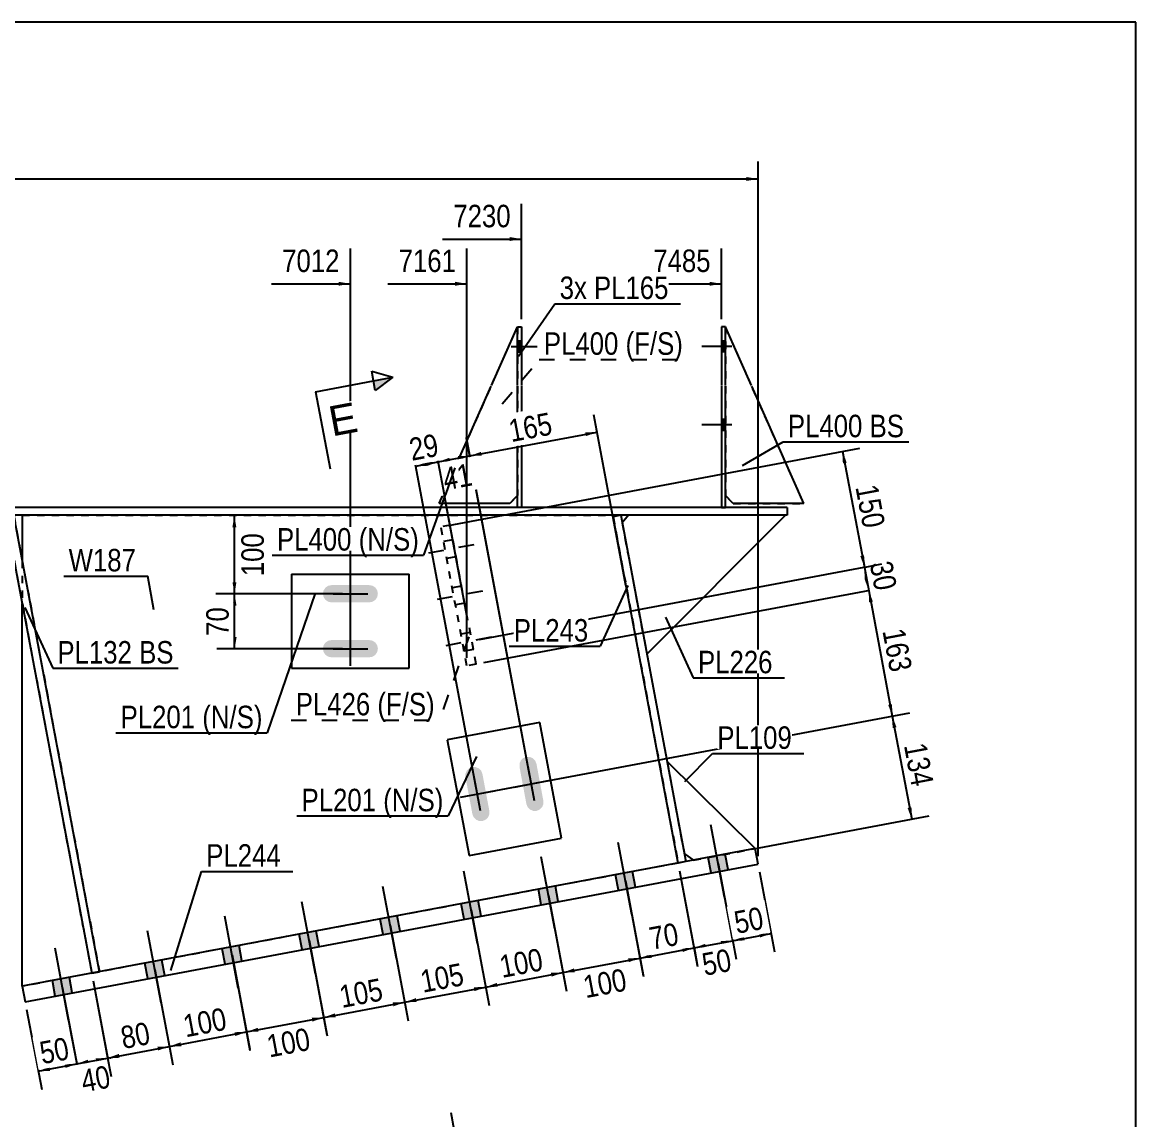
# Model space of a CAD drawing. Header units: millimetres. Extents: x -29 to 374, y -199 to 78.
# Drawn here: x 232.1 to 373.9, y -62 to 77.8 of the extents above; entities that cross this region are included whole.
import ezdxf

# ---------------------------------------------------------------- set-up
doc = ezdxf.new("R2010")
doc.units = ezdxf.units.MM
doc.linetypes.add('DXK_LINE_DOT1', pattern=[1.8814, 0.9407, -0.9407])
doc.linetypes.add('DXK_LINE_DOT2', pattern=[3.9198, 1.9599, -1.9599])
doc.styles.add('Arial', font='ARIAL.TTF', dxfattribs={"height": 0.2})
doc.styles.add('Arial Narrow', font='ARIALN.TTF', dxfattribs={"height": 0.2})

# ---------------------------------------------------------------- blocks, each defined once
blk = doc.blocks.new('Unknown-627306872-1201')
at = {"color": 5, "linetype": 'Continuous'}
for p, q in [((373.94, 77.81), (-26.06, 77.81)), ((373.94, -199.19), (373.94, 77.81))]:
    blk.add_line(p, q, dxfattribs=at)
blk = doc.blocks.new('Part-627306872-1635 - 1568')
at = {"color": 2, "linetype": 'Continuous'}
for p, q in [((308.34, 15), (307.36, 14.82)), ((315.64, -29.31), (307.36, 14.82)), ((308.34, 15), (316.62, -29.13)), ((316.62, -29.13), (315.64, -29.31))]:
    blk.add_line(p, q, dxfattribs=at)
blk = doc.blocks.new('Part-627306872-1591 - 1568')
at = {"color": 2, "linetype": 'Continuous'}
for p, q in [((298.03, -11.39), (286.24, -13.6)), ((300.8, -26.13), (298.03, -11.39)), ((286.24, -13.6), (289.01, -28.35)), ((289.01, -28.35), (300.8, -26.13))]:
    blk.add_line(p, q, dxfattribs=at)
blk = doc.blocks.new('Part-627306872-1613 - 1568')
at = {"color": 2, "linetype": 'Continuous'}
for p, q in [((231.01, 15), (230.03, 14.82)), ((230.03, 14.82), (240.95, -43.34)), ((241.93, -43.15), (231.01, 15)), ((240.95, -43.34), (241.93, -43.15))]:
    blk.add_line(p, q, dxfattribs=at)
blk = doc.blocks.new('Part-627306872-1701 - 1568')
at = {"color": 2, "linetype": 'Continuous'}
for p, q in [((232.1, 15), (232.1, 9.18)), ((307.32, 15), (307.36, 14.82)), ((232.1, -45), (232.1, 3.76))]:
    blk.add_line(p, q, dxfattribs=at)
at = {"color": 7, "linetype": 'DXK_LINE_DOT1'}
for p, q in [((232.1, 15), (307.32, 15)), ((307.36, 14.82), (315.64, -29.31)), ((232.1, 9.18), (232.1, 3.76)), ((315.64, -29.31), (232.1, -45))]:
    blk.add_line(p, q, dxfattribs=at)
blk = doc.blocks.new('Part-627306872-1745 - 1568')
at = {"color": 2, "linetype": 'Continuous'}
for p, q in [((295.19, 16), (229.5, 16)), ((321.17, 16), (295.69, 16)), ((329.52, 16), (321.67, 16)), ((329.52, 16), (329.52, 15)), ((308.34, 15), (224, 15)), ((329.52, 15), (308.34, 15))]:
    blk.add_line(p, q, dxfattribs=at)
at = {"color": 7, "linetype": 'DXK_LINE_DOT1'}
for p, q in [((295.69, 16), (295.19, 16)), ((321.67, 16), (321.17, 16)), ((308.34, 15), (308.34, 15))]:
    blk.add_line(p, q, dxfattribs=at)
blk = doc.blocks.new('Part-627306872-2072 - 1568')
at = {"color": 2, "linetype": 'Continuous'}
for p, q in [((325.47, -27.47), (232.1, -45)), ((325.84, -29.43), (325.47, -27.47)), ((232.47, -46.97), (325.84, -29.43)), ((232.1, -45), (232.47, -46.97))]:
    blk.add_line(p, q, dxfattribs=at)
blk = doc.blocks.new('Bolt-627306872-2098 - 1568')
at = {"linetype": 'Continuous'}
for points in [[(295.69, 35.81), (295.69, 37.21), (295.19, 37.21), (295.19, 35.81)], [(295.69, 35.81), (295.69, 37.21), (295.19, 37.21), (295.19, 35.81)], [(295.69, 35.81), (295.69, 37.21), (295.19, 37.21), (295.19, 35.81)], [(295.69, 25.8), (295.69, 27.2), (295.19, 27.2), (295.19, 25.8)], [(295.69, 25.8), (295.69, 27.2), (295.19, 27.2), (295.19, 25.8)], [(295.69, 25.8), (295.69, 27.2), (295.19, 27.2), (295.19, 25.8)]]:
    blk.add_hatch(color=3, dxfattribs=at).paths.add_polyline_path(points)
at = {"color": 3, "linetype": 'Continuous'}
for p, q in [((295.19, 37.21), (295.69, 37.21)), ((295.19, 37.21), (295.69, 37.21)), ((295.19, 37.21), (295.69, 37.21)), ((294.39, 36.51), (297.69, 36.51)), ((294.39, 36.51), (297.69, 36.51)), ((294.39, 36.51), (297.69, 36.51)), ((295.19, 35.81), (295.69, 35.81)), ((295.19, 35.81), (295.69, 35.81)), ((295.19, 35.81), (295.69, 35.81)), ((295.19, 27.2), (295.69, 27.2)), ((295.19, 27.2), (295.69, 27.2)), ((295.19, 27.2), (295.69, 27.2)), ((294.39, 26.5), (297.69, 26.5)), ((294.39, 26.5), (297.69, 26.5)), ((294.39, 26.5), (297.69, 26.5)), ((295.19, 25.8), (295.69, 25.8)), ((295.19, 25.8), (295.69, 25.8)), ((295.19, 25.8), (295.69, 25.8))]:
    blk.add_line(p, q, dxfattribs=at)
blk = doc.blocks.new('Part-627306872-2094 - 1568')
at = {"color": 2, "linetype": 'Continuous'}
for p, q in [((325.47, -27.47), (314.23, -16.35)), ((316.44, -28.14), (317.61, -28.94))]:
    blk.add_line(p, q, dxfattribs=at)
at = {"color": 7, "linetype": 'DXK_LINE_DOT1'}
for p, q in [((314.23, -16.35), (316.44, -28.14)), ((317.61, -28.94), (325.47, -27.47))]:
    blk.add_line(p, q, dxfattribs=at)
blk = doc.blocks.new('Part-627306872-2006 - 1568')
at = {"color": 2, "linetype": 'Continuous'}
for p, q in [((324.98, 31.55), (321.67, 39)), ((331.67, 16.5), (325.02, 31.45)), ((322.67, 16.5), (321.67, 17.5)), ((331.67, 16.5), (322.67, 16.5))]:
    blk.add_line(p, q, dxfattribs=at)
blk = doc.blocks.new('Part-627306872-1814 - 1568')
at = {"color": 2, "linetype": 'Continuous'}
for p, q in [((291.88, 31.55), (295.19, 39)), ((285.19, 16.5), (291.84, 31.45)), ((295.19, 17.5), (294.19, 16.5)), ((294.19, 16.5), (285.19, 16.5))]:
    blk.add_line(p, q, dxfattribs=at)
at = {"color": 7, "linetype": 'DXK_LINE_DOT1'}
for p, q in [((295.19, 39), (295.19, 31.55)), ((295.19, 31.45), (295.19, 17.5))]:
    blk.add_line(p, q, dxfattribs=at)
blk = doc.blocks.new('Part-627306872-2028 - 1568')
at = {"color": 7, "linetype": 'DXK_LINE_DOT1'}
for p, q in [((231.01, 15), (230.03, 14.82)), ((230.03, 14.82), (240.95, -43.34)), ((231.01, 15), (241.93, -43.15))]:
    blk.add_line(p, q, dxfattribs=at)
blk = doc.blocks.new('Bolt-627306872-2102 - 1568')
at = {"linetype": 'Continuous'}
for points in [[(296.74, -15.79), (296.31, -15.78), (295.91, -15.94), (295.61, -16.24), (295.44, -16.64), (295.44, -17.06), (296.32, -21.78), (296.48, -22.18), (296.78, -22.49), (297.18, -22.66), (297.61, -22.66), (298, -22.5), (298.31, -22.2), (298.48, -21.81), (298.48, -21.38), (297.6, -16.66), (297.44, -16.26), (297.14, -15.95)], [(289.86, -17.08), (289.43, -17.07), (289.04, -17.23), (288.73, -17.53), (288.56, -17.93), (288.56, -18.36), (289.44, -23.07), (289.6, -23.47), (289.9, -23.78), (290.3, -23.95), (290.73, -23.95), (291.12, -23.79), (291.43, -23.49), (291.6, -23.1), (291.6, -22.67), (290.72, -17.95), (290.56, -17.55), (290.26, -17.25)]]:
    blk.add_hatch(color=3, dxfattribs=at).paths.add_polyline_path(points)
at = {"color": 3, "linetype": 'Continuous'}
for p, q in [((290.49, -22.67), (289.67, -18.35)), ((297.37, -21.38), (296.55, -17.06)), ((294.8, -19.63), (299.12, -18.81)), ((287.92, -20.92), (292.24, -20.11))]:
    blk.add_line(p, q, dxfattribs=at)
blk = doc.blocks.new('Part-627306872-1863 - 1568')
at = {"color": 7, "linetype": 'DXK_LINE_DOT1'}
for p, q in [((286.6, 13.73), (285.42, 13.51)), ((288.74, -4.18), (285.42, 13.51)), ((289.92, -3.96), (286.6, 13.73)), ((289.92, -3.96), (288.74, -4.18))]:
    blk.add_line(p, q, dxfattribs=at)
blk = doc.blocks.new('Part-627306872-1922 - 1568')
at = {"color": 7, "linetype": 'DXK_LINE_DOT1'}
for p, q in [((321.67, 39), (321.67, 31.55)), ((324.98, 31.55), (321.67, 39)), ((321.67, 31.45), (321.67, 17.5)), ((331.67, 16.5), (325.02, 31.45)), ((321.67, 17.5), (322.67, 16.5)), ((322.67, 16.5), (331.67, 16.5))]:
    blk.add_line(p, q, dxfattribs=at)
blk = doc.blocks.new('Bolt-627306872-2111 - 1568')
at = {"color": 3, "linetype": 'DXK_LINE_DOT2'}
for p, q in [((286.95, 11.87), (285.77, 11.64)), ((289.61, 11.25), (282.93, 9.99)), ((287.35, 9.7), (286.18, 9.48)), ((288.06, 5.97), (286.88, 5.75)), ((290.72, 5.35), (284.03, 4.09)), ((288.46, 3.81), (287.28, 3.59)), ((289.16, 0.07), (287.98, -0.15)), ((291.82, -0.55), (285.14, -1.8)), ((289.57, -2.09), (288.39, -2.31))]:
    blk.add_line(p, q, dxfattribs=at)
blk = doc.blocks.new('Part-627306872-2050 - 1568')
at = {"color": 2, "linetype": 'Continuous'}
for p, q in [((309.34, 15), (308.52, 14.02)), ((311.66, -2.69), (329.34, 15))]:
    blk.add_line(p, q, dxfattribs=at)
at = {"color": 7, "linetype": 'DXK_LINE_DOT1'}
for p, q in [((329.34, 15), (309.34, 15)), ((308.52, 14.02), (311.66, -2.69))]:
    blk.add_line(p, q, dxfattribs=at)
blk = doc.blocks.new('Bolt-627306872-2100 - 1568')
at = {"linetype": 'Continuous'}
for points in [[(321.67, 35.8), (321.67, 37.2), (321.17, 37.2), (321.17, 35.8)], [(321.67, 35.8), (321.67, 37.2), (321.17, 37.2), (321.17, 35.8)], [(321.67, 35.8), (321.67, 37.2), (321.17, 37.2), (321.17, 35.8)], [(321.67, 25.8), (321.67, 27.2), (321.17, 27.2), (321.17, 25.8)], [(321.67, 25.8), (321.67, 27.2), (321.17, 27.2), (321.17, 25.8)], [(321.67, 25.8), (321.67, 27.2), (321.17, 27.2), (321.17, 25.8)]]:
    blk.add_hatch(color=3, dxfattribs=at).paths.add_polyline_path(points)
at = {"color": 3, "linetype": 'Continuous'}
for p, q in [((321.67, 37.2), (321.17, 37.2)), ((321.67, 37.2), (321.17, 37.2)), ((321.67, 37.2), (321.17, 37.2)), ((322.47, 36.5), (318.67, 36.5)), ((322.47, 36.5), (318.67, 36.5)), ((322.47, 36.5), (318.67, 36.5)), ((321.67, 35.8), (321.17, 35.8)), ((321.67, 35.8), (321.17, 35.8)), ((321.67, 35.8), (321.17, 35.8)), ((321.67, 27.2), (321.17, 27.2)), ((321.67, 27.2), (321.17, 27.2)), ((321.67, 27.2), (321.17, 27.2)), ((322.47, 26.5), (318.67, 26.5)), ((322.47, 26.5), (318.67, 26.5)), ((322.47, 26.5), (318.67, 26.5)), ((321.67, 25.8), (321.17, 25.8)), ((321.67, 25.8), (321.17, 25.8)), ((321.67, 25.8), (321.17, 25.8))]:
    blk.add_line(p, q, dxfattribs=at)
blk = doc.blocks.new('Bolt-627306872-2106 - 1568')
at = {"linetype": 'Continuous'}
for points in [[(277.08, 4.22), (277.32, 4.58), (277.4, 5), (277.32, 5.42), (277.08, 5.78), (276.72, 6.02), (276.3, 6.1), (271.5, 6.1), (271.08, 6.02), (270.72, 5.78), (270.48, 5.42), (270.4, 5), (270.48, 4.58), (270.72, 4.22), (271.08, 3.98), (271.5, 3.9), (276.3, 3.9), (276.72, 3.98)], [(277.08, -2.78), (277.32, -2.42), (277.4, -2), (277.32, -1.58), (277.08, -1.22), (276.72, -0.98), (276.3, -0.9), (271.5, -0.9), (271.08, -0.98), (270.72, -1.22), (270.48, -1.58), (270.4, -2), (270.48, -2.42), (270.72, -2.78), (271.08, -3.02), (271.5, -3.1), (276.3, -3.1), (276.72, -3.02)]]:
    blk.add_hatch(color=3, dxfattribs=at).paths.add_polyline_path(points)
at = {"color": 3, "linetype": 'Continuous'}
for p, q in [((273.9, 2.8), (273.9, 7.2)), ((271.7, 5), (276.1, 5)), ((273.9, -4.2), (273.9, 0.2)), ((271.7, -2), (276.1, -2))]:
    blk.add_line(p, q, dxfattribs=at)
blk = doc.blocks.new('Bolt-627306872-2156 - 1568')
at = {"linetype": 'Continuous'}
for points in [[(321.64, -28.19), (319.48, -28.59), (319.84, -30.56), (322.01, -30.15)], [(321.64, -28.19), (319.48, -28.59), (319.84, -30.56), (322.01, -30.15)], [(309.84, -30.4), (307.68, -30.81), (308.05, -32.77), (310.21, -32.37)], [(309.84, -30.4), (307.68, -30.81), (308.05, -32.77), (310.21, -32.37)], [(300.02, -32.25), (297.85, -32.65), (298.22, -34.62), (300.38, -34.21)], [(300.02, -32.25), (297.85, -32.65), (298.22, -34.62), (300.38, -34.21)], [(290.19, -34.09), (288.02, -34.5), (288.39, -36.46), (290.56, -36.06)], [(290.19, -34.09), (288.02, -34.5), (288.39, -36.46), (290.56, -36.06)], [(279.87, -36.03), (277.71, -36.44), (278.07, -38.4), (280.24, -38)], [(279.87, -36.03), (277.71, -36.44), (278.07, -38.4), (280.24, -38)], [(269.55, -37.97), (267.39, -38.37), (267.75, -40.34), (269.92, -39.93)], [(269.55, -37.97), (267.39, -38.37), (267.75, -40.34), (269.92, -39.93)], [(259.72, -39.81), (257.56, -40.22), (257.93, -42.19), (260.09, -41.78)], [(259.72, -39.81), (257.56, -40.22), (257.93, -42.19), (260.09, -41.78)], [(249.89, -41.66), (247.73, -42.07), (248.1, -44.03), (250.26, -43.62)], [(249.89, -41.66), (247.73, -42.07), (248.1, -44.03), (250.26, -43.62)], [(238.1, -43.87), (235.94, -44.28), (236.3, -46.25), (238.47, -45.84)], [(238.1, -43.87), (235.94, -44.28), (236.3, -46.25), (238.47, -45.84)]]:
    blk.add_hatch(color=3, dxfattribs=at).paths.add_polyline_path(points)
at = {"color": 3, "linetype": 'Continuous'}
for p, q in [((321.54, -33.64), (319.82, -24.46)), ((321.54, -33.64), (319.82, -24.46)), ((309.75, -35.85), (308.02, -26.67)), ((309.75, -35.85), (308.02, -26.67)), ((322.01, -30.15), (321.64, -28.19)), ((322.01, -30.15), (321.64, -28.19)), ((299.92, -37.7), (298.2, -28.52)), ((299.92, -37.7), (298.2, -28.52)), ((319.84, -30.56), (319.48, -28.59)), ((319.84, -30.56), (319.48, -28.59)), ((290.09, -39.54), (288.37, -30.36)), ((290.09, -39.54), (288.37, -30.36)), ((308.05, -32.77), (307.68, -30.81)), ((308.05, -32.77), (307.68, -30.81)), ((310.21, -32.37), (309.84, -30.4)), ((310.21, -32.37), (309.84, -30.4)), ((279.77, -41.48), (278.05, -32.3)), ((279.77, -41.48), (278.05, -32.3)), ((300.38, -34.21), (300.02, -32.25)), ((300.38, -34.21), (300.02, -32.25)), ((298.22, -34.62), (297.85, -32.65)), ((298.22, -34.62), (297.85, -32.65)), ((269.45, -43.42), (267.73, -34.24)), ((269.45, -43.42), (267.73, -34.24)), ((288.39, -36.46), (288.02, -34.5)), ((288.39, -36.46), (288.02, -34.5)), ((290.56, -36.06), (290.19, -34.09)), ((290.56, -36.06), (290.19, -34.09)), ((259.62, -45.26), (257.9, -36.09)), ((259.62, -45.26), (257.9, -36.09)), ((278.07, -38.4), (277.71, -36.44)), ((278.07, -38.4), (277.71, -36.44)), ((280.24, -38), (279.87, -36.03)), ((280.24, -38), (279.87, -36.03)), ((249.8, -47.11), (248.07, -37.93)), ((249.8, -47.11), (248.07, -37.93)), ((269.92, -39.93), (269.55, -37.97)), ((269.92, -39.93), (269.55, -37.97)), ((267.75, -40.34), (267.39, -38.37)), ((267.75, -40.34), (267.39, -38.37)), ((238, -49.33), (236.28, -40.15)), ((238, -49.33), (236.28, -40.15)), ((257.93, -42.19), (257.56, -40.22)), ((257.93, -42.19), (257.56, -40.22)), ((260.09, -41.78), (259.72, -39.81)), ((260.09, -41.78), (259.72, -39.81)), ((248.1, -44.03), (247.73, -42.07)), ((248.1, -44.03), (247.73, -42.07)), ((250.26, -43.62), (249.89, -41.66)), ((250.26, -43.62), (249.89, -41.66)), ((238.47, -45.84), (238.1, -43.87)), ((238.47, -45.84), (238.1, -43.87)), ((236.3, -46.25), (235.94, -44.28)), ((236.3, -46.25), (235.94, -44.28))]:
    blk.add_line(p, q, dxfattribs=at)
blk = doc.blocks.new('Part-627306872-2253 - 1568')
at = {"color": 2, "linetype": 'Continuous'}
for p, q in [((321.67, 39), (321.17, 39)), ((321.17, 39), (321.17, 31.55)), ((321.67, 31.55), (321.67, 39)), ((321.17, 31.45), (321.17, 16)), ((321.67, 16), (321.67, 31.45)), ((321.17, 16), (321.67, 16))]:
    blk.add_line(p, q, dxfattribs=at)
blk = doc.blocks.new('Part-627306872-2263 - 1568')
at = {"color": 2, "linetype": 'Continuous'}
for p, q in [((295.19, 31.55), (295.19, 39)), ((295.19, 39), (295.69, 39)), ((295.69, 39), (295.69, 31.55)), ((295.19, 16), (295.19, 31.45)), ((295.69, 31.45), (295.69, 16)), ((295.69, 16), (295.19, 16))]:
    blk.add_line(p, q, dxfattribs=at)
blk = doc.blocks.new('Part-627306872-2288 - 1568')
at = {"color": 2, "linetype": 'Continuous'}
for p, q in [((266.4, 7.5), (281.4, 7.5)), ((266.4, 7.5), (266.4, -4.5)), ((281.4, -4.5), (281.4, 7.5)), ((266.4, -4.5), (281.4, -4.5))]:
    blk.add_line(p, q, dxfattribs=at)
blk = doc.blocks.new('Part-627306872-5282 - 1568')
at = {"color": 7, "linetype": 'DXK_LINE_DOT1'}
for p, q in [((291.88, 31.55), (295.19, 39)), ((285.19, 16.5), (291.84, 31.45)), ((295.19, 17.5), (294.19, 16.5)), ((295.19, 17.5), (295.19, 17.5)), ((294.19, 16.5), (285.19, 16.5))]:
    blk.add_line(p, q, dxfattribs=at)
blk = doc.blocks.new('StraightDimension-627306872-2460 - 1568')
at = {"linetype": 'Continuous'}
for points in [[(309.27, -41.44), (310.8, -41.41), (309.37, -41.93)], [(302.48, -43.23), (300.96, -43.26), (302.39, -42.73)]]:
    blk.add_hatch(color=7, dxfattribs=at).paths.add_polyline_path(points)
at = {"color": 7, "linetype": 'Continuous'}
for p, q in [((308.95, -31.59), (311.21, -43.62)), ((299.12, -33.43), (301.38, -45.47)), ((300.96, -43.26), (310.8, -41.41))]:
    blk.add_line(p, q, dxfattribs=at)
at = {"color": 0}
blk.add_wipeout([(309.97, -45.99), (309.19, -41.86), (302.62, -43.1), (303.4, -47.23)], dxfattribs=at)
at = {"color": 3, "style": 'Arial Narrow'}
blk.add_text('100', height=2.863, rotation=10.6341, dxfattribs=at).set_placement((303.88, -46.53))
blk = doc.blocks.new('StraightDimension-627306872-2470 - 1568')
at = {"linetype": 'Continuous'}
for points in [[(319.19, -40.09), (317.67, -40.12), (319.1, -39.6)], [(321.07, -39.23), (322.59, -39.2), (321.16, -39.72)]]:
    blk.add_hatch(color=7, dxfattribs=at).paths.add_polyline_path(points)
at = {"color": 7, "linetype": 'Continuous'}
for p, q in [((320.74, -29.37), (323, -41.41)), ((315.83, -30.29), (318.09, -42.33)), ((317.67, -40.12), (322.59, -39.2))]:
    blk.add_line(p, q, dxfattribs=at)
at = {"color": 0}
blk.add_wipeout([(323.32, -43.49), (322.54, -39.36), (317.77, -40.25), (318.55, -44.38)], dxfattribs=at)
at = {"color": 3, "style": 'Arial Narrow'}
blk.add_text('50', height=2.863, rotation=10.6341, dxfattribs=at).set_placement((319.02, -43.68))
blk = doc.blocks.new('StraightDimension-627306872-2448 - 1568')
at = {"linetype": 'Continuous'}
for points in [[(289.62, -45.13), (291.14, -45.1), (289.71, -45.63)], [(282.34, -47.01), (280.82, -47.04), (282.24, -46.52)]]:
    blk.add_hatch(color=7, dxfattribs=at).paths.add_polyline_path(points)
at = {"color": 7, "linetype": 'Continuous'}
for p, q in [((289.29, -35.28), (291.58, -47.46)), ((278.97, -37.22), (281.26, -49.4)), ((280.82, -47.04), (291.14, -45.1))]:
    blk.add_line(p, q, dxfattribs=at)
at = {"color": 0}
blk.add_wipeout([(289.23, -45.31), (288.46, -41.18), (281.89, -42.41), (282.66, -46.54)], dxfattribs=at)
at = {"color": 3, "style": 'Arial Narrow'}
blk.add_text('105', height=2.863, rotation=10.6341, dxfattribs=at).set_placement((283.14, -45.84))
blk = doc.blocks.new('StraightDimension-627306872-5108 - 1568')
at = {"linetype": 'Continuous'}
blk.add_hatch(color=7, dxfattribs=at).paths.add_polyline_path([(324.34, 58.09), (325.84, 57.84), (324.34, 57.59)])
at = {"color": 7, "linetype": 'Continuous'}
for p, q in [((325.84, -28.43), (325.84, 60.09)), ((-1.6, 57.84), (325.84, 57.84))]:
    blk.add_line(p, q, dxfattribs=at)
blk = doc.blocks.new('StraightDimension-627306872-2439 - 1568')
at = {"linetype": 'Continuous'}
for points in [[(279.3, -47.07), (280.82, -47.04), (279.39, -47.56)], [(272.02, -48.95), (270.5, -48.98), (271.92, -48.46)]]:
    blk.add_hatch(color=7, dxfattribs=at).paths.add_polyline_path(points)
at = {"color": 7, "linetype": 'Continuous'}
for p, q in [((278.97, -37.22), (281.26, -49.4)), ((268.65, -39.15), (270.94, -51.34)), ((270.5, -48.98), (280.82, -47.04))]:
    blk.add_line(p, q, dxfattribs=at)
at = {"color": 0}
blk.add_wipeout([(278.91, -47.25), (278.14, -43.12), (271.57, -44.35), (272.34, -48.48)], dxfattribs=at)
at = {"color": 3, "style": 'Arial Narrow'}
blk.add_text('105', height=2.863, rotation=10.6341, dxfattribs=at).set_placement((272.82, -47.78))
blk = doc.blocks.new('StraightDimension-627306872-2483 - 1568')
at = {"linetype": 'Continuous'}
for points in [[(325.98, -38.3), (327.5, -38.27), (326.07, -38.8)], [(324.11, -39.17), (322.59, -39.2), (324.01, -38.67)]]:
    blk.add_hatch(color=7, dxfattribs=at).paths.add_polyline_path(points)
at = {"color": 7, "linetype": 'Continuous'}
for p, q in [((320.74, -29.37), (323.03, -41.56)), ((326.02, -30.41), (327.94, -40.63)), ((322.59, -39.2), (327.5, -38.27))]:
    blk.add_line(p, q, dxfattribs=at)
at = {"color": 0}
blk.add_wipeout([(327.4, -38.14), (326.63, -34.01), (321.85, -34.91), (322.63, -39.04)], dxfattribs=at)
at = {"color": 3, "style": 'Arial Narrow'}
blk.add_text('50', height=2.863, rotation=10.6341, dxfattribs=at).set_placement((323.11, -38.34))
blk = doc.blocks.new('StraightDimension-627306872-2433 - 1568')
at = {"linetype": 'Continuous'}
for points in [[(259.15, -50.86), (260.67, -50.82), (259.24, -51.35)], [(252.36, -52.64), (250.84, -52.67), (252.27, -52.15)]]:
    blk.add_hatch(color=7, dxfattribs=at).paths.add_polyline_path(points)
at = {"color": 7, "linetype": 'Continuous'}
for p, q in [((258.82, -41), (261.11, -53.18)), ((249, -42.85), (251.28, -55.03)), ((250.84, -52.67), (260.67, -50.82))]:
    blk.add_line(p, q, dxfattribs=at)
at = {"color": 0}
blk.add_wipeout([(259.01, -50.98), (258.24, -46.86), (251.67, -48.09), (252.44, -52.22)], dxfattribs=at)
at = {"color": 3, "style": 'Arial Narrow'}
blk.add_text('100', height=2.863, rotation=10.6341, dxfattribs=at).set_placement((252.92, -51.52))
blk = doc.blocks.new('StraightDimension-627306872-4356 - 1568')
at = {"linetype": 'Continuous'}
for points in [[(342.96, -12.11), (342.93, -10.59), (343.46, -12.01)], [(345.37, -22.2), (345.4, -23.72), (344.88, -22.29)]]:
    blk.add_hatch(color=7, dxfattribs=at).paths.add_polyline_path(points)
at = {"color": 7, "linetype": 'Continuous'}
for p, q in [((291.06, -20.33), (345.14, -10.17)), ((342.93, -10.59), (345.4, -23.72)), ((325.3, -27.5), (347.61, -23.31))]:
    blk.add_line(p, q, dxfattribs=at)
at = {"color": 0}
blk.add_wipeout([(344.93, -20.41), (349.06, -19.64), (347.82, -13.07), (343.7, -13.84)], dxfattribs=at)
at = {"color": 3, "style": 'Arial Narrow'}
blk.add_text('134', height=2.863, rotation=-79.3661, dxfattribs=at).set_placement((344.4, -14.32))
blk = doc.blocks.new('StraightDimension-627306872-2389 - 1568')
at = {"linetype": 'Continuous'}
for points in [[(235.65, -55.78), (234.13, -55.81), (235.56, -55.29)], [(237.53, -54.92), (239.05, -54.89), (237.62, -55.41)]]:
    blk.add_hatch(color=7, dxfattribs=at).paths.add_polyline_path(points)
at = {"color": 7, "linetype": 'Continuous'}
for p, q in [((237.2, -45.06), (239.49, -57.24)), ((232.66, -47.95), (234.58, -58.17)), ((234.13, -55.81), (239.05, -54.89))]:
    blk.add_line(p, q, dxfattribs=at)
at = {"color": 0}
blk.add_wipeout([(238.95, -54.75), (238.17, -50.62), (233.4, -51.52), (234.18, -55.65)], dxfattribs=at)
at = {"color": 3, "style": 'Arial Narrow'}
blk.add_text('50', height=2.863, rotation=10.6341, dxfattribs=at).set_placement((234.65, -54.95))
blk = doc.blocks.new('StraightDimension-627306872-2402 - 1568')
at = {"linetype": 'Continuous'}
for points in [[(240.57, -54.85), (239.05, -54.89), (240.47, -54.36)], [(241.46, -54.18), (242.98, -54.15), (241.55, -54.67)]]:
    blk.add_hatch(color=7, dxfattribs=at).paths.add_polyline_path(points)
at = {"color": 7, "linetype": 'Continuous'}
for p, q in [((237.2, -45.06), (239.46, -57.1)), ((241.13, -44.32), (243.39, -56.36)), ((239.05, -54.89), (242.98, -54.15))]:
    blk.add_line(p, q, dxfattribs=at)
at = {"color": 0}
blk.add_wipeout([(244.2, -58.34), (243.43, -54.22), (238.65, -55.11), (239.43, -59.24)], dxfattribs=at)
at = {"color": 3, "style": 'Arial Narrow'}
blk.add_text('40', height=2.863, rotation=10.6341, dxfattribs=at).set_placement((239.91, -58.54))
blk = doc.blocks.new('StraightDimension-627306872-2420 - 1568')
at = {"linetype": 'Continuous'}
for points in [[(244.5, -54.12), (242.98, -54.15), (244.41, -53.62)], [(249.32, -52.7), (250.84, -52.67), (249.41, -53.19)]]:
    blk.add_hatch(color=7, dxfattribs=at).paths.add_polyline_path(points)
at = {"color": 7, "linetype": 'Continuous'}
for p, q in [((249, -42.85), (251.28, -55.03)), ((241.13, -44.32), (243.42, -56.51)), ((242.98, -54.15), (250.84, -52.67))]:
    blk.add_line(p, q, dxfattribs=at)
at = {"color": 0}
blk.add_wipeout([(249.27, -52.81), (248.49, -48.69), (243.72, -49.58), (244.49, -53.71)], dxfattribs=at)
at = {"color": 3, "style": 'Arial Narrow'}
blk.add_text('80', height=2.863, rotation=10.6341, dxfattribs=at).set_placement((244.97, -53.01))
blk = doc.blocks.new('StraightDimension-627306872-2436 - 1568')
at = {"linetype": 'Continuous'}
for points in [[(268.98, -49.01), (270.5, -48.98), (269.07, -49.5)], [(262.19, -50.79), (260.67, -50.82), (262.1, -50.3)]]:
    blk.add_hatch(color=7, dxfattribs=at).paths.add_polyline_path(points)
at = {"color": 7, "linetype": 'Continuous'}
for p, q in [((268.65, -39.15), (270.91, -51.19)), ((258.82, -41), (261.08, -53.04)), ((260.67, -50.82), (270.5, -48.98))]:
    blk.add_line(p, q, dxfattribs=at)
at = {"color": 0}
blk.add_wipeout([(269.67, -53.56), (268.9, -49.43), (262.33, -50.67), (263.1, -54.79)], dxfattribs=at)
at = {"color": 3, "style": 'Arial Narrow'}
blk.add_text('100', height=2.863, rotation=10.6341, dxfattribs=at).set_placement((263.58, -54.09))
blk = doc.blocks.new('StraightDimension-627306872-2457 - 1568')
at = {"linetype": 'Continuous'}
for points in [[(299.44, -43.29), (300.96, -43.26), (299.54, -43.78)], [(292.66, -45.07), (291.14, -45.1), (292.56, -44.58)]]:
    blk.add_hatch(color=7, dxfattribs=at).paths.add_polyline_path(points)
at = {"color": 7, "linetype": 'Continuous'}
for p, q in [((299.12, -33.43), (301.41, -45.62)), ((289.29, -35.28), (291.58, -47.46)), ((291.14, -45.1), (300.96, -43.26))]:
    blk.add_line(p, q, dxfattribs=at)
at = {"color": 0}
blk.add_wipeout([(299.31, -43.42), (298.53, -39.29), (291.96, -40.52), (292.74, -44.65)], dxfattribs=at)
at = {"color": 3, "style": 'Arial Narrow'}
blk.add_text('100', height=2.863, rotation=10.6341, dxfattribs=at).set_placement((293.22, -43.95))
blk = doc.blocks.new('StraightDimension-627306872-2466 - 1568')
at = {"linetype": 'Continuous'}
for points in [[(312.32, -41.38), (310.8, -41.41), (312.22, -40.89)], [(316.15, -40.15), (317.67, -40.12), (316.24, -40.64)]]:
    blk.add_hatch(color=7, dxfattribs=at).paths.add_polyline_path(points)
at = {"color": 7, "linetype": 'Continuous'}
for p, q in [((315.83, -30.29), (318.11, -42.48)), ((308.95, -31.59), (311.24, -43.77)), ((310.8, -41.41), (317.67, -40.12))]:
    blk.add_line(p, q, dxfattribs=at)
at = {"color": 0}
blk.add_wipeout([(316.59, -40.17), (315.82, -36.04), (311.04, -36.94), (311.82, -41.07)], dxfattribs=at)
at = {"color": 3, "style": 'Arial Narrow'}
blk.add_text('70', height=2.863, rotation=10.6341, dxfattribs=at).set_placement((312.3, -40.37))
blk = doc.blocks.new('StraightDimension-627306872-2527 - 1568')
at = {"linetype": 'Continuous'}
for points in [[(303.81, 25.57), (305.33, 25.6), (303.9, 25.08)], [(290.63, 22.59), (289.11, 22.56), (290.54, 23.08)]]:
    blk.add_hatch(color=7, dxfattribs=at).paths.add_polyline_path(points)
at = {"color": 7, "linetype": 'Continuous'}
for p, q in [((309, 6.06), (304.91, 27.81)), ((289.11, 22.56), (305.33, 25.6)), ((296.77, -18.24), (288.7, 24.77))]:
    blk.add_line(p, q, dxfattribs=at)
at = {"color": 0}
blk.add_wipeout([(300.48, 24.84), (299.7, 28.97), (293.13, 27.74), (293.91, 23.61)], dxfattribs=at)
at = {"color": 3, "style": 'Arial Narrow'}
blk.add_text('165', height=2.863, rotation=10.6341, dxfattribs=at).set_placement((294.39, 24.31))
blk = doc.blocks.new('StraightDimension-627306872-2540 - 1568')
at = {"linetype": 'Continuous'}
for points in [[(286.6, 21.83), (285.08, 21.8), (286.51, 22.32)], [(287.59, 22.53), (289.11, 22.56), (287.69, 22.04)]]:
    blk.add_hatch(color=7, dxfattribs=at).paths.add_polyline_path(points)
at = {"color": 7, "linetype": 'Continuous'}
for p, q in [((288.75, 2.25), (284.64, 24.16)), ((296.77, -18.24), (288.67, 24.92)), ((285.08, 21.8), (289.11, 22.56))]:
    blk.add_line(p, q, dxfattribs=at)
at = {"color": 0}
blk.add_wipeout([(290.29, 18.35), (289.51, 22.48), (284.74, 21.58), (285.51, 17.46)], dxfattribs=at)
at = {"color": 3, "style": 'Arial Narrow'}
blk.add_text('41', height=2.863, rotation=10.6341, dxfattribs=at).set_placement((285.99, 18.16))
blk = doc.blocks.new('StraightDimension-627306872-2556 - 1568')
at = {"linetype": 'Continuous'}
for points in [[(283.75, 21.3), (282.23, 21.27), (283.66, 21.79)], [(283.56, 21.77), (285.08, 21.8), (283.66, 21.28)]]:
    blk.add_hatch(color=7, dxfattribs=at).paths.add_polyline_path(points)
at = {"color": 7, "linetype": 'Continuous'}
for p, q in [((289.89, -19.53), (281.82, 23.48)), ((288.75, 2.25), (284.67, 24.01)), ((282.23, 21.27), (285.08, 21.8))]:
    blk.add_line(p, q, dxfattribs=at)
at = {"color": 0}
blk.add_wipeout([(286.02, 22.13), (285.24, 26.26), (280.47, 25.36), (281.24, 21.23)], dxfattribs=at)
at = {"color": 3, "style": 'Arial Narrow'}
blk.add_text('29', height=2.863, rotation=10.6341, dxfattribs=at).set_placement((281.72, 21.93))
blk = doc.blocks.new('StraightDimension-627306872-2573 - 1568')
at = {"linetype": 'Continuous'}
for points in [[(258.87, 13.47), (259.12, 14.98), (259.37, 13.48)], [(259.38, 6.47), (259.14, 4.97), (258.88, 6.47)]]:
    blk.add_hatch(color=7, dxfattribs=at).paths.add_polyline_path(points)
at = {"color": 7, "linetype": 'Continuous'}
for p, q in [((272.87, 15), (256.72, 14.97)), ((259.14, 4.97), (259.12, 14.98)), ((272.9, 5), (256.74, 4.97))]:
    blk.add_line(p, q, dxfattribs=at)
at = {"color": 0}
blk.add_wipeout([(263.47, 13.32), (259.27, 13.32), (259.28, 6.63), (263.48, 6.64)], dxfattribs=at)
at = {"color": 3, "style": 'Arial Narrow'}
blk.add_text('100', height=2.863, rotation=90.0976, dxfattribs=at).set_placement((262.88, 7.24))
blk = doc.blocks.new('StraightDimension-627306872-2583 - 1568')
at = {"linetype": 'Continuous'}
for points in [[(258.89, 3.47), (259.14, 4.97), (259.39, 3.47)], [(259.4, -0.53), (259.15, -2.03), (258.9, -0.53)]]:
    blk.add_hatch(color=7, dxfattribs=at).paths.add_polyline_path(points)
at = {"color": 7, "linetype": 'Continuous'}
for p, q in [((272.9, 5), (256.89, 4.97)), ((259.15, -2.03), (259.14, 4.97)), ((272.9, -2), (256.9, -2.03))]:
    blk.add_line(p, q, dxfattribs=at)
at = {"color": 0}
blk.add_wipeout([(258.99, 3.9), (254.79, 3.89), (254.8, -0.96), (259, -0.95)], dxfattribs=at)
at = {"color": 3, "style": 'Arial Narrow'}
blk.add_text('70', height=2.863, rotation=90.0976, dxfattribs=at).set_placement((258.4, -0.36))
blk = doc.blocks.new('StraightDimension-627306872-4357 - 1568')
at = {"linetype": 'Continuous'}
for points in [[(339.96, 3.91), (339.92, 5.43), (340.45, 4.01)], [(342.9, -9.07), (342.93, -10.59), (342.41, -9.16)]]:
    blk.add_hatch(color=7, dxfattribs=at).paths.add_polyline_path(points)
at = {"color": 7, "linetype": 'Continuous'}
for p, q in [((290.9, -3.77), (342.14, 5.85)), ((339.92, 5.43), (342.93, -10.59)), ((291.06, -20.33), (345.14, -10.17))]:
    blk.add_line(p, q, dxfattribs=at)
at = {"color": 0}
blk.add_wipeout([(342.19, -5.83), (346.32, -5.06), (345.09, 1.51), (340.96, 0.74)], dxfattribs=at)
at = {"color": 3, "style": 'Arial Narrow'}
blk.add_text('163', height=2.863, rotation=-79.3661, dxfattribs=at).set_placement((341.66, 0.26))
blk = doc.blocks.new('StraightDimension-627306872-4358 - 1568')
at = {"linetype": 'Continuous'}
for points in [[(339.4, 6.86), (339.37, 8.38), (339.89, 6.95)], [(339.89, 6.95), (339.92, 5.43), (339.4, 6.86)]]:
    blk.add_hatch(color=7, dxfattribs=at).paths.add_polyline_path(points)
at = {"color": 7, "linetype": 'Continuous'}
for p, q in [((290.35, -0.82), (341.58, 8.8)), ((339.37, 8.38), (339.92, 5.43)), ((290.9, -3.77), (342.14, 5.85))]:
    blk.add_line(p, q, dxfattribs=at)
at = {"color": 0}
blk.add_wipeout([(340.24, 4.55), (344.37, 5.32), (343.47, 10.1), (339.35, 9.32)], dxfattribs=at)
at = {"color": 3, "style": 'Arial Narrow'}
blk.add_text('30', height=2.863, rotation=-79.3661, dxfattribs=at).set_placement((340.05, 8.84))
blk = doc.blocks.new('StraightDimension-627306872-4359 - 1568')
at = {"linetype": 'Continuous'}
for points in [[(336.63, 21.6), (336.6, 23.12), (337.12, 21.7)], [(339.34, 9.9), (339.37, 8.38), (338.85, 9.81)]]:
    blk.add_hatch(color=7, dxfattribs=at).paths.add_polyline_path(points)
at = {"color": 7, "linetype": 'Continuous'}
for p, q in [((286.4, 13.7), (338.81, 23.54)), ((336.6, 23.12), (339.37, 8.38)), ((290.35, -0.82), (341.58, 8.8))]:
    blk.add_line(p, q, dxfattribs=at)
at = {"color": 0}
blk.add_wipeout([(338.75, 12.5), (342.88, 13.27), (341.64, 19.84), (337.52, 19.07)], dxfattribs=at)
at = {"color": 3, "style": 'Arial Narrow'}
blk.add_text('150', height=2.863, rotation=-79.3661, dxfattribs=at).set_placement((338.22, 18.59))
blk = doc.blocks.new('StraightDimension-627306872-6445 - 1568')
at = {"linetype": 'Continuous'}
blk.add_hatch(color=7, dxfattribs=at).paths.add_polyline_path([(319.67, 44.74), (321.17, 44.49), (319.67, 44.24)])
at = {"color": 7, "linetype": 'Continuous'}
for p, q in [((321.17, 40), (321.17, 48.99)), ((311.11, 44.49), (321.17, 44.49))]:
    blk.add_line(p, q, dxfattribs=at)
at = {"color": 0}
blk.add_wipeout([(320.4, 45.39), (320.4, 49.59), (311.88, 49.59), (311.88, 45.39)], dxfattribs=at)
at = {"color": 3, "style": 'Arial Narrow'}
blk.add_text('7485', height=2.863, dxfattribs=at).set_placement((312.48, 45.99))
blk = doc.blocks.new('StraightDimension-627306872-6446 - 1568')
at = {"linetype": 'Continuous'}
blk.add_hatch(color=7, dxfattribs=at).paths.add_polyline_path([(294.19, 50.44), (295.69, 50.19), (294.19, 49.94)])
at = {"color": 7, "linetype": 'Continuous'}
for p, q in [((295.69, 40), (295.69, 54.69)), ((285.63, 50.19), (295.69, 50.19))]:
    blk.add_line(p, q, dxfattribs=at)
at = {"color": 0}
blk.add_wipeout([(294.92, 51.09), (294.92, 55.29), (286.41, 55.29), (286.41, 51.09)], dxfattribs=at)
at = {"color": 3, "style": 'Arial Narrow'}
blk.add_text('7230', height=2.863, dxfattribs=at).set_placement((287.01, 51.69))
blk = doc.blocks.new('StraightDimension-627306872-6447 - 1568')
at = {"linetype": 'Continuous'}
blk.add_hatch(color=7, dxfattribs=at).paths.add_polyline_path([(287.24, 44.74), (288.74, 44.49), (287.24, 44.24)])
at = {"color": 7, "linetype": 'Continuous'}
for p, q in [((288.74, -3.18), (288.74, 48.99)), ((278.68, 44.49), (288.74, 44.49))]:
    blk.add_line(p, q, dxfattribs=at)
at = {"color": 0}
blk.add_wipeout([(287.97, 45.39), (287.97, 49.59), (279.45, 49.59), (279.45, 45.39)], dxfattribs=at)
at = {"color": 3, "style": 'Arial Narrow'}
blk.add_text('7161', height=2.863, dxfattribs=at).set_placement((280.05, 45.99))
blk = doc.blocks.new('StraightDimension-627306872-6448 - 1568')
at = {"linetype": 'Continuous'}
blk.add_hatch(color=7, dxfattribs=at).paths.add_polyline_path([(272.4, 44.74), (273.9, 44.49), (272.4, 44.24)])
at = {"color": 7, "linetype": 'Continuous'}
for p, q in [((273.9, -1), (273.9, 48.99)), ((263.84, 44.49), (273.9, 44.49))]:
    blk.add_line(p, q, dxfattribs=at)
at = {"color": 0}
blk.add_wipeout([(273.13, 45.39), (273.13, 49.59), (264.61, 49.59), (264.61, 45.39)], dxfattribs=at)
at = {"color": 3, "style": 'Arial Narrow'}
blk.add_text('7012', height=2.863, dxfattribs=at).set_placement((265.21, 45.99))
blk = doc.blocks.new('Mark-627306872-1587 - 1568')
at = {"color": 0}
for points in [[(277.18, -22.71), (277.18, -19.71), (267.68, -19.71), (267.68, -22.71)], [(285.75, -22.71), (285.75, -19.71), (278.08, -19.71), (278.08, -22.71)]]:
    blk.add_wipeout(points, dxfattribs=at)
for points in [[(277.18, -22.71), (277.18, -19.71), (267.68, -19.71), (267.68, -22.71)], [(285.75, -22.71), (285.75, -19.71), (278.08, -19.71), (278.08, -22.71)]]:
    blk.add_wipeout(points, dxfattribs=at)
at = {"color": 7, "linetype": 'Continuous'}
for p in [(289.98, -15.74), (267.08, -23.31)]:
    blk.add_line(p, (286.35, -23.31), dxfattribs=at)
at = {"color": 3, "style": 'Arial Narrow'}
for s, p in [('PL201', (267.68, -22.71)), ('(N/', (278.08, -22.71)), ('S)', (282.46, -22.71))]:
    blk.add_text(s, height=2.863, dxfattribs=at).set_placement(p)
blk = doc.blocks.new('Mark-627306872-1631 - 1568')
at = {"color": 7, "linetype": 'Continuous'}
blk.add_line((309.25, 6.05), (305.72, -1.69), dxfattribs=at)
at = {"color": 0}
blk.add_wipeout([(304.22, -1.09), (304.22, 1.91), (294.71, 1.91), (294.71, -1.09)], dxfattribs=at)
blk.add_wipeout([(304.22, -1.09), (304.22, 1.91), (294.71, 1.91), (294.71, -1.09)], dxfattribs=at)
at = {"color": 7, "linetype": 'Continuous'}
blk.add_line((294.11, -1.69), (305.72, -1.69), dxfattribs=at)
at = {"color": 3, "style": 'Arial Narrow'}
blk.add_text('PL243', height=2.863, dxfattribs=at).set_placement((294.71, -1.09))
blk = doc.blocks.new('Mark-627306872-1697 - 1568')
at = {"color": 7, "linetype": 'Continuous'}
blk.add_line((248.84, 2.97), (248.09, 7.25), dxfattribs=at)
at = {"color": 0}
blk.add_wipeout([(246.59, 7.85), (246.59, 10.85), (238.01, 10.85), (238.01, 7.85)], dxfattribs=at)
blk.add_wipeout([(246.59, 7.85), (246.59, 10.85), (238.01, 10.85), (238.01, 7.85)], dxfattribs=at)
at = {"color": 7, "linetype": 'Continuous'}
blk.add_line((237.41, 7.25), (248.09, 7.25), dxfattribs=at)
at = {"color": 3, "style": 'Arial Narrow'}
blk.add_text('W187', height=2.863, dxfattribs=at).set_placement((238.01, 7.85))
blk = doc.blocks.new('MarkSet-627306872-2958 - 1568')
at = {"color": 0}
for points in [[(339.14, 24.94), (339.14, 27.94), (329.63, 27.94), (329.63, 24.94)], [(344.42, 24.94), (344.42, 27.94), (340.04, 27.94), (340.04, 24.94)]]:
    blk.add_wipeout(points, dxfattribs=at)
for points in [[(339.14, 24.94), (339.14, 27.94), (329.63, 27.94), (329.63, 24.94)], [(344.42, 24.94), (344.42, 27.94), (340.04, 27.94), (340.04, 24.94)]]:
    blk.add_wipeout(points, dxfattribs=at)
at = {"color": 7, "linetype": 'Continuous'}
for p, q in [((323.84, 21.34), (329.03, 24.34)), ((329.03, 24.34), (345.02, 24.34))]:
    blk.add_line(p, q, dxfattribs=at)
at = {"color": 3, "style": 'Arial Narrow'}
for s, p in [('PL400', (329.63, 24.94)), ('BS', (340.04, 24.94))]:
    blk.add_text(s, height=2.863, dxfattribs=at).set_placement(p)
blk = doc.blocks.new('Mark-627306872-1810 - 1568')
at = {"color": 0}
for points in [[(274.06, 10.5), (274.06, 13.5), (264.55, 13.5), (264.55, 10.5)], [(282.62, 10.5), (282.62, 13.5), (274.96, 13.5), (274.96, 10.5)]]:
    blk.add_wipeout(points, dxfattribs=at)
for points in [[(274.06, 10.5), (274.06, 13.5), (264.55, 13.5), (264.55, 10.5)], [(282.62, 10.5), (282.62, 13.5), (274.96, 13.5), (274.96, 10.5)]]:
    blk.add_wipeout(points, dxfattribs=at)
at = {"color": 7, "linetype": 'Continuous'}
for p in [(287.22, 21.03), (263.95, 9.9)]:
    blk.add_line(p, (283.22, 9.9), dxfattribs=at)
at = {"color": 3, "style": 'Arial Narrow'}
for s, p in [('PL400', (264.55, 10.5)), ('(N/', (274.96, 10.5)), ('S)', (279.34, 10.5))]:
    blk.add_text(s, height=2.863, dxfattribs=at).set_placement(p)
blk = doc.blocks.new('Mark-627306872-1859 - 1568')
at = {"color": 0}
for points in [[(276.44, -10.49), (276.44, -7.49), (266.94, -7.49), (266.94, -10.49)], [(284.64, -10.49), (284.64, -7.49), (277.34, -7.49), (277.34, -10.49)]]:
    blk.add_wipeout(points, dxfattribs=at)
for points in [[(276.44, -10.49), (276.44, -7.49), (266.94, -7.49), (266.94, -10.49)], [(284.64, -10.49), (284.64, -7.49), (277.34, -7.49), (277.34, -10.49)]]:
    blk.add_wipeout(points, dxfattribs=at)
at = {"color": 7, "linetype": 'DXK_LINE_DOT2'}
for p in [(288.97, -0.49), (266.34, -11.09)]:
    blk.add_line(p, (285.24, -11.09), dxfattribs=at)
at = {"color": 3, "style": 'Arial Narrow'}
for s, p in [('PL426', (266.94, -10.49)), ('(F/', (277.34, -10.49)), ('S)', (281.35, -10.49))]:
    blk.add_text(s, height=2.863, dxfattribs=at).set_placement(p)
blk = doc.blocks.new('Mark-627306872-2090 - 1568')
at = {"color": 0}
blk.add_wipeout([(330.14, -14.76), (330.14, -11.76), (320.64, -11.76), (320.64, -14.76)], dxfattribs=at)
blk.add_wipeout([(330.14, -14.76), (330.14, -11.76), (320.64, -11.76), (320.64, -14.76)], dxfattribs=at)
at = {"color": 7, "linetype": 'Continuous'}
for p, q in [((316.5, -18.9), (320.04, -15.36)), ((320.04, -15.36), (331.64, -15.36))]:
    blk.add_line(p, q, dxfattribs=at)
at = {"color": 3, "style": 'Arial Narrow'}
blk.add_text('PL109', height=2.863, dxfattribs=at).set_placement((320.64, -14.76))
blk = doc.blocks.new('Mark-627306872-2046 - 1568')
at = {"color": 0}
blk.add_wipeout([(327.68, -5.13), (327.68, -2.13), (318.18, -2.13), (318.18, -5.13)], dxfattribs=at)
blk.add_wipeout([(327.68, -5.13), (327.68, -2.13), (318.18, -2.13), (318.18, -5.13)], dxfattribs=at)
at = {"color": 7, "linetype": 'Continuous'}
for p, q in [((314.04, 2), (317.58, -5.73)), ((317.58, -5.73), (329.18, -5.73))]:
    blk.add_line(p, q, dxfattribs=at)
at = {"color": 3, "style": 'Arial Narrow'}
blk.add_text('PL226', height=2.863, dxfattribs=at).set_placement((318.18, -5.13))
blk = doc.blocks.new('Mark-627306872-2068 - 1568')
at = {"color": 0}
blk.add_wipeout([(265.05, -29.77), (265.05, -26.77), (255.54, -26.77), (255.54, -29.77)], dxfattribs=at)
blk.add_wipeout([(265.05, -29.77), (265.05, -26.77), (255.54, -26.77), (255.54, -29.77)], dxfattribs=at)
at = {"color": 7, "linetype": 'Continuous'}
for p, q in [((251.03, -43.01), (254.94, -30.37)), ((254.94, -30.37), (266.55, -30.37))]:
    blk.add_line(p, q, dxfattribs=at)
at = {"color": 3, "style": 'Arial Narrow'}
blk.add_text('PL244', height=2.863, dxfattribs=at).set_placement((255.54, -29.77))
blk = doc.blocks.new('Mark-627306872-5287 - 1568')
at = {"color": 0}
for points in [[(308.05, 35.44), (308.05, 38.44), (298.55, 38.44), (298.55, 35.44)], [(316.25, 35.44), (316.25, 38.44), (308.95, 38.44), (308.95, 35.44)]]:
    blk.add_wipeout(points, dxfattribs=at)
for points in [[(308.05, 35.44), (308.05, 38.44), (298.55, 38.44), (298.55, 35.44)], [(316.25, 35.44), (316.25, 38.44), (308.95, 38.44), (308.95, 35.44)]]:
    blk.add_wipeout(points, dxfattribs=at)
at = {"color": 7, "linetype": 'DXK_LINE_DOT2'}
for p, q in [((293.23, 29.18), (297.95, 34.84)), ((297.95, 34.84), (316.85, 34.84))]:
    blk.add_line(p, q, dxfattribs=at)
at = {"color": 3, "style": 'Arial Narrow'}
for s, p in [('PL400', (298.55, 35.44)), ('(F/', (308.95, 35.44)), ('S)', (312.97, 35.44))]:
    blk.add_text(s, height=2.863, dxfattribs=at).set_placement(p)
blk = doc.blocks.new('Mark-627306872-2284 - 1568')
at = {"color": 0}
for points in [[(254.14, -12.13), (254.14, -9.13), (244.63, -9.13), (244.63, -12.13)], [(262.7, -12.13), (262.7, -9.13), (255.04, -9.13), (255.04, -12.13)]]:
    blk.add_wipeout(points, dxfattribs=at)
for points in [[(254.14, -12.13), (254.14, -9.13), (244.63, -9.13), (244.63, -12.13)], [(262.7, -12.13), (262.7, -9.13), (255.04, -9.13), (255.04, -12.13)]]:
    blk.add_wipeout(points, dxfattribs=at)
at = {"color": 7, "linetype": 'Continuous'}
for p in [(269.43, 5.07), (244.03, -12.73)]:
    blk.add_line(p, (263.3, -12.73), dxfattribs=at)
at = {"color": 3, "style": 'Arial Narrow'}
for s, p in [('PL201', (244.63, -12.13)), ('(N/', (255.04, -12.13)), ('S)', (259.42, -12.13))]:
    blk.add_text(s, height=2.863, dxfattribs=at).set_placement(p)
blk = doc.blocks.new('SectionMark-627306872-2799 - 1568')
at = {"linetype": 'Continuous'}
for points in [[(277.07, 30.89), (276.84, 32.12), (279.29, 32.58)], [(295.94, -69.58), (295.7, -68.35), (298.39, -69.12)]]:
    blk.add_hatch(color=30, dxfattribs=at).paths.add_polyline_path(points)
at = {"color": 30, "linetype": 'Continuous'}
for p, q in [((277.07, 30.89), (276.61, 33.35)), ((276.61, 33.35), (279.29, 32.58)), ((269.47, 30.74), (279.29, 32.58)), ((279.29, 32.58), (277.07, 30.89)), ((298.39, -69.12), (295.7, -68.35)), ((295.7, -68.35), (296.17, -70.81)), ((298.39, -69.12), (296.17, -70.81))]:
    blk.add_line(p, q, dxfattribs=at)
at = {"color": 0, "linetype": 'Continuous'}
for points in [[(275.05, 25.68), (274.31, 29.61), (270.82, 28.96), (271.56, 25.03)], [(292.67, -68.15), (291.93, -64.22), (288.44, -64.88), (289.18, -68.81)]]:
    blk.add_wipeout(points, dxfattribs=at)
at = {"color": 30, "linetype": 'Continuous'}
for p, q in [((269.47, 30.74), (271.31, 20.91)), ((288.56, -70.96), (286.72, -61.13)), ((288.56, -70.96), (298.39, -69.12))]:
    blk.add_line(p, q, dxfattribs=at)
at = {"color": 96, "linetype": 'Continuous', "style": 'Arial'}
for p in [(271.56, 25.03), (289.18, -68.81)]:
    blk.add_text('E', height=3.82, rotation=10.6341, dxfattribs=at).set_placement(p)
blk = doc.blocks.new('MarkSet-627306872-2928 - 1568')
at = {"color": 0}
for points in [[(304.03, 42.55), (304.03, 45.55), (300.56, 45.55), (300.56, 42.55)], [(314.44, 42.55), (314.44, 45.55), (304.93, 45.55), (304.93, 42.55)]]:
    blk.add_wipeout(points, dxfattribs=at)
for points in [[(304.03, 42.55), (304.03, 45.55), (300.56, 45.55), (300.56, 42.55)], [(314.44, 42.55), (314.44, 45.55), (304.93, 45.55), (304.93, 42.55)]]:
    blk.add_wipeout(points, dxfattribs=at)
at = {"color": 7, "linetype": 'Continuous'}
for p, q in [((295.31, 35.25), (299.96, 41.95)), ((299.96, 41.95), (315.94, 41.95))]:
    blk.add_line(p, q, dxfattribs=at)
at = {"color": 3, "style": 'Arial Narrow'}
for s, p in [('3x', (300.56, 42.55)), ('PL165', (304.93, 42.55))]:
    blk.add_text(s, height=2.863, dxfattribs=at).set_placement(p)
blk = doc.blocks.new('MarkSet-627306872-2952 - 1568')
at = {"color": 0}
for points in [[(246.09, -3.89), (246.09, -0.89), (236.58, -0.89), (236.58, -3.89)], [(251.37, -3.89), (251.37, -0.89), (246.99, -0.89), (246.99, -3.89)]]:
    blk.add_wipeout(points, dxfattribs=at)
for points in [[(246.09, -3.89), (246.09, -0.89), (236.58, -0.89), (236.58, -3.89)], [(251.37, -3.89), (251.37, -0.89), (246.99, -0.89), (246.99, -3.89)]]:
    blk.add_wipeout(points, dxfattribs=at)
at = {"color": 7, "linetype": 'Continuous'}
for p, q in [((232.45, 3.24), (235.98, -4.49)), ((235.98, -4.49), (251.97, -4.49))]:
    blk.add_line(p, q, dxfattribs=at)
at = {"color": 3, "style": 'Arial Narrow'}
for s, p in [('PL132', (236.58, -3.89)), ('BS', (246.99, -3.89))]:
    blk.add_text(s, height=2.863, dxfattribs=at).set_placement(p)

msp = doc.modelspace()

# ---------------------------------------------------------------- block references
for name in ['Unknown-627306872-1201', 'Part-627306872-1814 - 1568', 'Part-627306872-5282 - 1568', 'Part-627306872-2263 - 1568', 'Part-627306872-2253 - 1568', 'Part-627306872-2006 - 1568', 'Part-627306872-1922 - 1568', 'Bolt-627306872-2098 - 1568', 'Bolt-627306872-2100 - 1568', 'Part-627306872-1745 - 1568', 'Part-627306872-1613 - 1568', 'Part-627306872-2028 - 1568', 'Part-627306872-1701 - 1568', 'Part-627306872-1635 - 1568', 'Part-627306872-2050 - 1568', 'Part-627306872-1863 - 1568', 'Bolt-627306872-2111 - 1568', 'Part-627306872-2288 - 1568', 'Bolt-627306872-2106 - 1568', 'Part-627306872-1591 - 1568', 'Bolt-627306872-2102 - 1568', 'Part-627306872-2094 - 1568', 'Bolt-627306872-2156 - 1568', 'Part-627306872-2072 - 1568']:
    msp.add_blockref(name, (0, 0))

# ---------------------------------------------------------------- next in the draw order: block references
for name in ['StraightDimension-627306872-5108 - 1568', 'StraightDimension-627306872-2470 - 1568', 'StraightDimension-627306872-2460 - 1568', 'StraightDimension-627306872-2448 - 1568', 'StraightDimension-627306872-2433 - 1568', 'StraightDimension-627306872-2389 - 1568']:
    msp.add_blockref(name, (0, 0))

# ---------------------------------------------------------------- next in the draw order: block references
for name in ['StraightDimension-627306872-6446 - 1568', 'StraightDimension-627306872-6445 - 1568', 'StraightDimension-627306872-2573 - 1568', 'Mark-627306872-1697 - 1568', 'StraightDimension-627306872-4356 - 1568', 'StraightDimension-627306872-2483 - 1568', 'StraightDimension-627306872-2466 - 1568', 'StraightDimension-627306872-2457 - 1568', 'StraightDimension-627306872-2439 - 1568', 'StraightDimension-627306872-2402 - 1568']:
    msp.add_blockref(name, (0, 0))

# ---------------------------------------------------------------- next in the draw order: block references
for name in ['StraightDimension-627306872-2527 - 1568', 'StraightDimension-627306872-2583 - 1568', 'StraightDimension-627306872-2436 - 1568', 'StraightDimension-627306872-2420 - 1568']:
    msp.add_blockref(name, (0, 0))

# ---------------------------------------------------------------- next in the draw order: block references
for name in ['StraightDimension-627306872-6448 - 1568', 'Mark-627306872-5287 - 1568', 'StraightDimension-627306872-2540 - 1568', 'Mark-627306872-2068 - 1568']:
    msp.add_blockref(name, (0, 0))

# ---------------------------------------------------------------- next in the draw order: block references
for name in ['MarkSet-627306872-2928 - 1568', 'StraightDimension-627306872-2556 - 1568', 'StraightDimension-627306872-4357 - 1568']:
    msp.add_blockref(name, (0, 0))

# ---------------------------------------------------------------- next in the draw order: block references
for name in ['StraightDimension-627306872-4358 - 1568', 'Mark-627306872-2090 - 1568', 'Mark-627306872-1587 - 1568']:
    msp.add_blockref(name, (0, 0))

# ---------------------------------------------------------------- next in the draw order: block references
msp.add_blockref('StraightDimension-627306872-4359 - 1568', (0, 0))

# ---------------------------------------------------------------- next in the draw order: block references
for name in ['StraightDimension-627306872-6447 - 1568', 'MarkSet-627306872-2958 - 1568', 'Mark-627306872-1631 - 1568', 'Mark-627306872-2046 - 1568']:
    msp.add_blockref(name, (0, 0))

# ---------------------------------------------------------------- next in the draw order: block references
for name in ['Mark-627306872-1810 - 1568', 'Mark-627306872-1859 - 1568']:
    msp.add_blockref(name, (0, 0))

# ---------------------------------------------------------------- next in the draw order: block references
msp.add_blockref('Mark-627306872-2284 - 1568', (0, 0))

# ---------------------------------------------------------------- next in the draw order: block references
for name in ['SectionMark-627306872-2799 - 1568', 'MarkSet-627306872-2952 - 1568']:
    msp.add_blockref(name, (0, 0))

doc.saveas('drawing.dxf')
